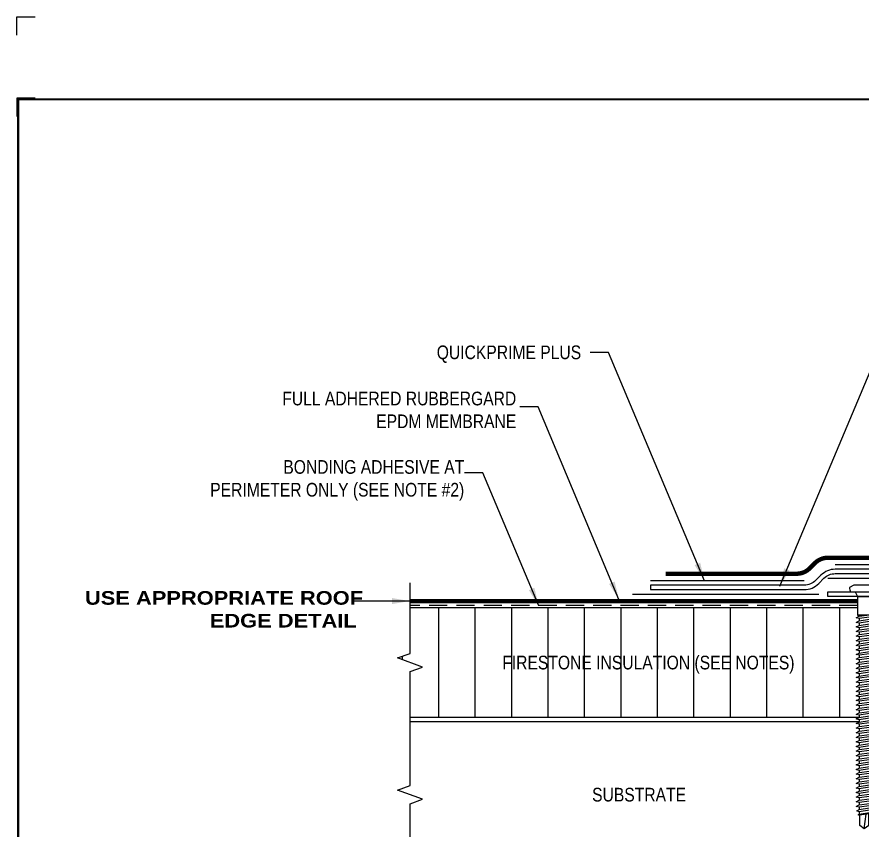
# Model space of a CAD drawing. Header units: inches. Extents: x 233.4 to 253.5, y -246.5 to -229.7.
# Drawn here: x 233.45 to 245.04, y -240.87 to -229.71 of the extents above; entities that cross this region are included whole.
import ezdxf
from ezdxf.enums import TextEntityAlignment as Align

# ---------------------------------------------------------------- set-up
doc = ezdxf.new("R2010")
doc.units = ezdxf.units.IN
doc.header["$MEASUREMENT"] = 0
doc.linetypes.add('HIDDEN', pattern=[0.375, 0.25, -0.125])
doc.layers.get('0').update_dxf_attribs({"linetype": 'CONTINUOUS'})
doc.layers.get('DEFPOINTS').update_dxf_attribs({"linetype": 'CONTINUOUS'})
for name, color, linetype in [('FSBP-ACCESSORY-FIRESTONE', 7, 'CONTINUOUS'), ('FSBP-ADHESIVE', 1, 'HIDDEN'), ('FSBP-ANNO-NOTE', 7, 'CONTINUOUS'), ('FSBP-INSULATION', 7, 'CONTINUOUS'), ('FSBP-MEMBRANE', 7, 'CONTINUOUS'), ('FSBP-SUBSTRATE-GENERIC', 9, 'CONTINUOUS'), ('FSBP-TTLB-BORDER', 7, 'CONTINUOUS'), ('FSBP-TTLB-TEXT', 7, 'CONTINUOUS')]:
    doc.layers.add(name, color=color, linetype=linetype)
doc.styles.add('FSBP_ARIAL', font='arial.ttf')
doc.styles.add('FSBP_ARIAL_BOLD', font='')
doc.styles.add('FSBP_ARIAL_NAR', font='ARIALN.TTF')
doc.styles.get('FSBP_ARIAL_BOLD').set_extended_font_data('Arial Black')
doc.linetypes.add('ZIGZAG', pattern='A,0.0001,-0.2,[131,ltypeshp.shx,S=0.2,R=0,X=-0.2,Y=0],-0.4,[131,ltypeshp.shx,S=0.2,R=180,X=0.2,Y=0],-0.2', length=0.8001)
doc.dimstyles.new('FSBP-LEADER', dxfattribs={"dimtxt": 0.1875, "dimasz": 0.25, "dimexe": 0.0625, "dimexo": 0.125, "dimgap": 0.125, "dimtad": 0, "dimtih": 1, "dimtoh": 1, "dimdec": 4, "dimzin": 0, "dimdsep": 46, "dimlunit": 4, "dimtxsty": 'FSBP_ARIAL_NAR', "dimcen": 0.09375, "dimclrd": 256, "dimclre": 256, "dimclrt": 256, "dimadec": 0, "dimazin": 0, "dimtfac": 1, "dimtdec": 4, "dimtofl": 0, "dimtmove": 0, "dimatfit": 3, "dimfxl": 1, "dimtolj": 1, "dimtzin": 0, "dimlwd": -1, "dimlwe": -1, "dimarcsym": 0})

# ---------------------------------------------------------------- blocks, each defined once
blk = doc.blocks.new('TTLB-EPDM_1')
at = {"layer": 'DEFPOINTS', "linetype": 'Continuous', "ltscale": 1.75}
blk.add_lwpolyline([(-0.015625, 13.88083333333333), (-0.015625, 14.13083333333333), (0.234375, 14.13083333333333)], dxfattribs=at)
at = {"layer": 'DEFPOINTS', "color": 1}
blk.add_lwpolyline([(0.234375, 13.015625), (-0.015625, 13.015625), (-0.015625, 12.765625)], dxfattribs=at)
at = {"layer": 'FSBP-TTLB-BORDER', "const_width": 0.03125}
blk.add_lwpolyline([(20, 0), (20, 13), (0, 13), (0, 0)], dxfattribs=at)
at = {"layer": 'FSBP-TTLB-TEXT'}
for tag, height, style, p in [('MAXIMUM_WARRANTY', 0.1875, 'FSBP_ARIAL_BOLD', (18.03987100774941, 0.2240244307510579)), ('ACCPT_SYSTEMS', 0.21875, 'FSBP_ARIAL', (12.49438170418193, -1.125))]:
    blk.add_attdef(tag, text='', height=height, dxfattribs=dict(at, style=style)).set_placement(p, align=Align.MIDDLE_LEFT)
for tag, height, style, p in [('DETAIL_DESCP_LINE_1', 0.21875, 'FSBP_ARIAL_BOLD', (10.33118450231211, -0.3736318192489421)), ('ISSUE_REV_DATE', 0.21875, 'FSBP_ARIAL', (16.84069633627263, -0.7282559425942452)), ('DETAIL_NUMBER', 0.4375, 'FSBP_ARIAL', (18.91941590748775, -0.8931630692489421))]:
    blk.add_attdef(tag, text='', height=height, dxfattribs=dict(at, style=style)).set_placement(p, align=Align.MIDDLE_CENTER)
blk = doc.blocks.new('FSBP_AP_FASTENER_01')
at = {"layer": 'FSBP-ACCESSORY-FIRESTONE'}
for p, q in [((-0.125, 0.04849224421338505), (-0.09375, -0.01400775578661495)), ((0.09375, -0.01400775578661495), (0.125, 0.04849224421338505)), ((-0.09375, -0.01400775578661495), (-0.09375, -0.264007755786615)), ((-0.09375, -0.01400775578661495), (0.09375, -0.01400775578661495)), ((0.09375, -0.01400775578661495), (0.09375, -0.264007755786615)), ((-0.09375, -0.264007755786615), (-0.0703125, -0.2840970415008996)), ((-0.0703125, -0.3156643085181585), (-0.0703125, -0.3472315755354103)), ((0.0703125, -0.2955750228038667), (0.0703125, -0.3271422898211327)), ((-0.0703125, -0.3787988425526763), (-0.0703125, -0.410366109569928)), ((-0.0703125, -0.4419333765871798), (-0.0703125, -0.4735006436044458)), ((0.0703125, -0.3587095568383845), (0.0703125, -0.3902768238556433)), ((0.0703125, -0.4218440908729022), (0.0703125, -0.453411357890154)), ((-0.0703125, -0.5050679106216975), (-0.0703125, -0.5366351776389564)), ((-0.0703125, -0.5682024446562153), (-0.0703125, -0.599769711673467)), ((0.0703125, -0.4849786249074128), (0.0703125, -0.5165458919246717)), ((0.0703125, -0.5481131589419235), (0.0703125, -0.5796804259591894)), ((-0.0703125, -0.631336978690733), (-0.0703125, -0.6629042457079848)), ((-0.0703125, -0.6944715127252366), (-0.0703125, -0.7260387797425025)), ((0.0703125, -0.6112476929764412), (0.0703125, -0.6428149599937001)), ((0.0703125, -0.674382227010959), (0.0703125, -0.7059494940282107)), ((-0.0703125, -0.7576060467597543), (-0.0703125, -0.7891733137770132)), ((0.0703125, -0.7375167610454696), (0.0703125, -0.7690840280627285)), ((0.0703125, -0.8006512950799802), (0.0703125, -0.8322185620972462)), ((-0.0703125, -0.820740580794272), (-0.0703125, -0.8523078478115238)), ((-0.0703125, -0.8838751148287898), (-0.0703125, -0.9154423818460415)), ((0.0703125, -0.863785829114498), (0.0703125, -0.8953530961317568)), ((0.0703125, -0.9269203631490157), (0.0703125, -0.9584876301662675)), ((-0.0703125, -0.9470096488632933), (-0.0703125, -0.9785769158805593)), ((-0.0703125, -1.010144182897811), (-0.0703125, -1.04171144991507)), ((0.0703125, -0.9900548971835264), (0.0703125, -1.021622164200785)), ((-0.0703125, -1.073278716932329), (-0.0703125, -1.104845983949581)), ((-0.0703125, -1.136413250966847), (-0.0703125, -1.167980517984098)), ((0.0703125, -1.053189431218037), (0.0703125, -1.084756698235303)), ((0.0703125, -1.116323965252555), (0.0703125, -1.147891232269814)), ((-0.0703125, -1.19954778500135), (-0.0703125, -1.231115052018616)), ((-0.0703125, -1.262682319035868), (-0.0703125, -1.294249586053127)), ((0.0703125, -1.179458499287072), (0.0703125, -1.211025766304324)), ((0.0703125, -1.242593033321583), (0.0703125, -1.274160300338842)), ((-0.0703125, -1.325816853070386), (-0.0703125, -1.357384120087637)), ((-0.0703125, -1.388951387104903), (-0.0703125, -1.420518654122155)), ((0.0703125, -1.305727567356094), (0.0703125, -1.33729483437336)), ((0.0703125, -1.368862101390611), (0.0703125, -1.40042936840787)), ((-0.0703125, -1.452085921139407), (-0.0703125, -1.483653188156673)), ((0.0703125, -1.431996635425129), (0.0703125, -1.463563902442381)), ((0.0703125, -1.49513116945964), (0.0703125, -1.526698436476899)), ((-0.0703125, -1.515220455173925), (-0.0703125, -1.546787722191183)), ((-0.0703125, -1.578354989208442), (-0.0703125, -1.609922256225694)), ((0.0703125, -1.558265703494151), (0.0703125, -1.589832970511416)), ((0.0703125, -1.621400237528668), (0.0703125, -1.652967504545927)), ((-0.0703125, -1.64148952324296), (-0.0703125, -1.673056790260212)), ((-0.0703125, -1.704624057277464), (-0.0703125, -1.73619132429473)), ((0.0703125, -1.684534771563186), (0.0703125, -1.716102038580438)), ((-0.0703125, -1.767758591311981), (-0.0703125, -1.79932585832924)), ((-0.0703125, -1.830893125346499), (-0.0703125, -1.862460392363751)), ((0.0703125, -1.747669305597697), (0.0703125, -1.779236572614955)), ((0.0703125, -1.810803839632207), (0.0703125, -1.842371106649473)), ((-0.0703125, -1.894027659381017), (-0.0703125, -1.925594926398269)), ((-0.0703125, -1.95716219341552), (-0.0703125, -1.988729460432786)), ((0.0703125, -1.873938373666725), (0.0703125, -1.905505640683984)), ((0.0703125, -1.937072907701243), (0.0703125, -1.968640174718495)), ((-0.0703125, -2.020296727450038), (-0.0703125, -2.051863994467297)), ((-0.0703125, -2.083431261484556), (-0.0703125, -2.114998528501808)), ((0.0703125, -2.000207441735753), (0.0703125, -2.031774708753012)), ((0.0703125, -2.063341975770264), (0.0703125, -2.09490924278753)), ((-0.0703125, -2.146565795519074), (-0.0703125, -2.178133062536325)), ((0.0703125, -2.126476509804782), (0.0703125, -2.158043776822041)), ((0.0703125, -2.189611043839299), (0.0703125, -2.221178310856551)), ((-0.0703125, -2.209700329553577), (-0.0703125, -2.241267596570843)), ((-0.0703125, -2.272834863588095), (-0.0703125, -2.304402130605354)), ((0.0703125, -2.25274557787381), (0.0703125, -2.284312844891069)), ((0.0703125, -2.315880111908321), (0.0703125, -2.347447378925587)), ((-0.0703125, -2.335969397622613), (-0.0703125, -2.367536664639864)), ((-0.0703125, -2.39910393165713), (-0.0703125, -2.430671198674382)), ((0.0703125, -2.379014645942839), (0.0703125, -2.410581912960097)), ((-0.0703125, -2.462238465691634), (-0.0703125, -2.4938057327089)), ((-0.0703125, -2.525372999726152), (-0.0703125, -2.55694026674341)), ((0.0703125, -2.442149179977356), (0.0703125, -2.473716446994608)), ((0.0703125, -2.505283714011867), (0.0703125, -2.536850981029126)), ((-0.0703125, -2.588507533760669), (-0.0703125, -2.620074800777921)), ((-0.0703125, -2.651642067795187), (-0.0703125, -2.683209334812439)), ((0.0703125, -2.568418248046378), (0.0703125, -2.599985515063644)), ((0.0703125, -2.631552782080895), (0.0703125, -2.663120049098154)), ((-0.0703125, -2.714776601829691), (-0.0703125, -2.746343868846957)), ((-0.0703125, -2.777911135864208), (-0.0703125, -2.809478402881467)), ((0.0703125, -2.694687316115413), (0.0703125, -2.726254583132665)), ((0.0703125, -2.757821850149924), (0.0703125, -2.789389117167183)), ((-0.0703125, -2.841045669898726), (-0.0703125, -2.872612936915978)), ((0.0703125, -2.820956384184434), (0.0703125, -2.8525236512017)), ((0.0703125, -2.884090918218952), (0.0703125, -2.915658185236211)), ((-0.0703125, -2.904180203933244), (-0.0703125, -2.935747470950496)), ((-0.0703125, -2.967314737967747), (-0.0703125, -2.998882004985013)), ((-0.0625, -3.154632755786622), (-0.0625, -3.013549567065063)), ((0, -3.201507755786615), (0.02460623630038583, -3.00110581902215)), ((0.0625, -3.154632755786601), (0.0625, -2.995692424207924)), ((0.0703125, -2.94722545225347), (0.0703125, -2.978792719270722)), ((0, -3.201507755786615), (-0.06250000000001421, -3.154632755786615)), ((0.0625, -3.154632755786615), (0, -3.201507755786615))]:
    blk.add_line(p, q, dxfattribs=at)
blk.add_lwpolyline([(0.1875, 0.04849224421338505, 0.1250000000000271), (0.203125, 0.110992244213385), (0.140625, 0.142242244213385), (-0.140625, 0.142242244213385), (-0.203125, 0.110992244213385, 0.1250000000000271), (-0.1875, 0.04849224421338505)], format="xyb", close=True, dxfattribs=at)
for points in [[(-0.109375, -0.3054610321523867), (-0.0703125, -0.2840970415008996), (0.0703125, -0.264007755786615), (0.109375, -0.2742110321523867), (0.0703125, -0.2955750228038667), (-0.0703125, -0.3156643085181585)], [(-0.109375, -0.3685955661869045), (-0.0703125, -0.3472315755354103), (0.0703125, -0.3271422898211327), (0.109375, -0.3373455661869045), (0.0703125, -0.3587095568383845), (-0.0703125, -0.3787988425526763)], [(-0.109375, -0.431730100221408), (-0.0703125, -0.410366109569928), (0.0703125, -0.3902768238556433), (0.109375, -0.400480100221408), (0.0703125, -0.4218440908729022), (-0.0703125, -0.4419333765871798)], [(-0.109375, -0.4948646342559258), (-0.0703125, -0.4735006436044458), (0.0703125, -0.453411357890154), (0.109375, -0.4636146342559258), (0.0703125, -0.4849786249074128), (-0.0703125, -0.5050679106216975)], [(-0.109375, -0.5579991682904435), (-0.0703125, -0.5366351776389564), (0.0703125, -0.5165458919246717), (0.109375, -0.5267491682904435), (0.0703125, -0.5481131589419235), (-0.0703125, -0.5682024446562153)], [(-0.109375, -0.6211337023249612), (-0.0703125, -0.599769711673467), (0.0703125, -0.5796804259591894), (0.109375, -0.5898837023249612), (0.0703125, -0.6112476929764412), (-0.0703125, -0.631336978690733)], [(-0.109375, -0.6842682363594648), (-0.0703125, -0.6629042457079848), (0.0703125, -0.6428149599937001), (0.109375, -0.6530182363594648), (0.0703125, -0.674382227010959), (-0.0703125, -0.6944715127252366)], [(-0.109375, -0.7474027703939825), (-0.0703125, -0.7260387797425025), (0.0703125, -0.7059494940282107), (0.109375, -0.7161527703939825), (0.0703125, -0.7375167610454696), (-0.0703125, -0.7576060467597543)], [(-0.109375, -0.8105373044285002), (-0.0703125, -0.7891733137770132), (0.0703125, -0.7690840280627285), (0.109375, -0.7792873044285002), (0.0703125, -0.8006512950799802), (-0.0703125, -0.820740580794272)], [(-0.109375, -0.873671838463018), (-0.0703125, -0.8523078478115238), (0.0703125, -0.8322185620972462), (0.109375, -0.842421838463018), (0.0703125, -0.863785829114498), (-0.0703125, -0.8838751148287898)], [(-0.109375, -0.9368063724975215), (-0.0703125, -0.9154423818460415), (0.0703125, -0.8953530961317568), (0.109375, -0.9055563724975215), (0.0703125, -0.9269203631490157), (-0.0703125, -0.9470096488632933)], [(-0.109375, -0.9999409065320393), (-0.0703125, -0.9785769158805593), (0.0703125, -0.9584876301662675), (0.109375, -0.9686909065320393), (0.0703125, -0.9900548971835264), (-0.0703125, -1.010144182897811)], [(-0.109375, -1.063075440566557), (-0.0703125, -1.04171144991507), (0.0703125, -1.021622164200785), (0.109375, -1.031825440566557), (0.0703125, -1.053189431218037), (-0.0703125, -1.073278716932329)], [(-0.109375, -1.126209974601075), (-0.0703125, -1.104845983949581), (0.0703125, -1.084756698235303), (0.109375, -1.094959974601075), (0.0703125, -1.116323965252555), (-0.0703125, -1.136413250966847)], [(-0.109375, -1.189344508635578), (-0.0703125, -1.167980517984098), (0.0703125, -1.147891232269814), (0.109375, -1.158094508635578), (0.0703125, -1.179458499287072), (-0.0703125, -1.19954778500135)], [(-0.109375, -1.252479042670096), (-0.0703125, -1.231115052018616), (0.0703125, -1.211025766304324), (0.109375, -1.221229042670096), (0.0703125, -1.242593033321583), (-0.0703125, -1.262682319035868)], [(-0.109375, -1.315613576704614), (-0.0703125, -1.294249586053127), (0.0703125, -1.274160300338842), (0.109375, -1.284363576704614), (0.0703125, -1.305727567356094), (-0.0703125, -1.325816853070386)], [(-0.109375, -1.378748110739132), (-0.0703125, -1.357384120087637), (0.0703125, -1.33729483437336), (0.109375, -1.347498110739132), (0.0703125, -1.368862101390611), (-0.0703125, -1.388951387104903)], [(-0.109375, -1.441882644773635), (-0.0703125, -1.420518654122155), (0.0703125, -1.40042936840787), (0.109375, -1.410632644773635), (0.0703125, -1.431996635425129), (-0.0703125, -1.452085921139407)], [(-0.109375, -1.505017178808153), (-0.0703125, -1.483653188156673), (0.0703125, -1.463563902442381), (0.109375, -1.473767178808153), (0.0703125, -1.49513116945964), (-0.0703125, -1.515220455173925)], [(-0.109375, -1.568151712842671), (-0.0703125, -1.546787722191183), (0.0703125, -1.526698436476899), (0.109375, -1.536901712842671), (0.0703125, -1.558265703494151), (-0.0703125, -1.578354989208442)], [(-0.109375, -1.631286246877188), (-0.0703125, -1.609922256225694), (0.0703125, -1.589832970511416), (0.109375, -1.600036246877188), (0.0703125, -1.621400237528668), (-0.0703125, -1.64148952324296)], [(-0.109375, -1.694420780911692), (-0.0703125, -1.673056790260212), (0.0703125, -1.652967504545927), (0.109375, -1.663170780911692), (0.0703125, -1.684534771563186), (-0.0703125, -1.704624057277464)], [(-0.109375, -1.75755531494621), (-0.0703125, -1.73619132429473), (0.0703125, -1.716102038580438), (0.109375, -1.72630531494621), (0.0703125, -1.747669305597697), (-0.0703125, -1.767758591311981)], [(-0.109375, -1.820689848980727), (-0.0703125, -1.79932585832924), (0.0703125, -1.779236572614955), (0.109375, -1.789439848980727), (0.0703125, -1.810803839632207), (-0.0703125, -1.830893125346499)], [(-0.109375, -1.883824383015245), (-0.0703125, -1.862460392363751), (0.0703125, -1.842371106649473), (0.109375, -1.852574383015245), (0.0703125, -1.873938373666725), (-0.0703125, -1.894027659381017)], [(-0.109375, -1.946958917049749), (-0.0703125, -1.925594926398269), (0.0703125, -1.905505640683984), (0.109375, -1.915708917049749), (0.0703125, -1.937072907701243), (-0.0703125, -1.95716219341552)], [(-0.109375, -2.010093451084266), (-0.0703125, -1.988729460432786), (0.0703125, -1.968640174718495), (0.109375, -1.978843451084266), (0.0703125, -2.000207441735753), (-0.0703125, -2.020296727450038)], [(-0.109375, -2.073227985118784), (-0.0703125, -2.051863994467297), (0.0703125, -2.031774708753012), (0.109375, -2.041977985118784), (0.0703125, -2.063341975770264), (-0.0703125, -2.083431261484556)], [(-0.109375, -2.136362519153302), (-0.0703125, -2.114998528501808), (0.0703125, -2.09490924278753), (0.109375, -2.105112519153302), (0.0703125, -2.126476509804782), (-0.0703125, -2.146565795519074)], [(-0.109375, -2.199497053187805), (-0.0703125, -2.178133062536325), (0.0703125, -2.158043776822041), (0.109375, -2.168247053187805), (0.0703125, -2.189611043839299), (-0.0703125, -2.209700329553577)], [(-0.109375, -2.262631587222323), (-0.0703125, -2.241267596570843), (0.0703125, -2.221178310856551), (0.109375, -2.231381587222323), (0.0703125, -2.25274557787381), (-0.0703125, -2.272834863588095)], [(-0.109375, -2.325766121256841), (-0.0703125, -2.304402130605354), (0.0703125, -2.284312844891069), (0.109375, -2.294516121256841), (0.0703125, -2.315880111908321), (-0.0703125, -2.335969397622613)], [(-0.109375, -2.388900655291359), (-0.0703125, -2.367536664639864), (0.0703125, -2.347447378925587), (0.109375, -2.357650655291359), (0.0703125, -2.379014645942839), (-0.0703125, -2.39910393165713)], [(-0.109375, -2.452035189325862), (-0.0703125, -2.430671198674382), (0.0703125, -2.410581912960097), (0.109375, -2.420785189325862), (0.0703125, -2.442149179977356), (-0.0703125, -2.462238465691634)], [(-0.109375, -2.51516972336038), (-0.0703125, -2.4938057327089), (0.0703125, -2.473716446994608), (0.109375, -2.48391972336038), (0.0703125, -2.505283714011867), (-0.0703125, -2.525372999726152)], [(-0.109375, -2.578304257394898), (-0.0703125, -2.55694026674341), (0.0703125, -2.536850981029126), (0.109375, -2.547054257394898), (0.0703125, -2.568418248046378), (-0.0703125, -2.588507533760669)], [(-0.109375, -2.641438791429415), (-0.0703125, -2.620074800777921), (0.0703125, -2.599985515063644), (0.109375, -2.610188791429415), (0.0703125, -2.631552782080895), (-0.0703125, -2.651642067795187)], [(-0.109375, -2.704573325463919), (-0.0703125, -2.683209334812439), (0.0703125, -2.663120049098154), (0.109375, -2.673323325463919), (0.0703125, -2.694687316115413), (-0.0703125, -2.714776601829691)], [(-0.109375, -2.767707859498437), (-0.0703125, -2.746343868846957), (0.0703125, -2.726254583132665), (0.109375, -2.736457859498437), (0.0703125, -2.757821850149924), (-0.0703125, -2.777911135864208)], [(-0.109375, -2.830842393532954), (-0.0703125, -2.809478402881467), (0.0703125, -2.789389117167183), (0.109375, -2.799592393532954), (0.0703125, -2.820956384184434), (-0.0703125, -2.841045669898726)], [(-0.109375, -2.893976927567472), (-0.0703125, -2.872612936915978), (0.0703125, -2.8525236512017), (0.109375, -2.862726927567472), (0.0703125, -2.884090918218952), (-0.0703125, -2.904180203933244)], [(-0.099609375, -2.955716372316267), (-0.0703125, -2.935747470950496), (0.0703125, -2.915658185236211), (0.099609375, -2.927256550887698), (0.0703125, -2.94722545225347), (-0.0703125, -2.967314737967747)], [(-0.0849609375, -3.008866455667892), (-0.0703125, -2.998882004985013), (0.0703125, -2.978792719270722), (0.0849609375, -2.984591902096462), (0.0703125, -2.994576352779355), (-0.0703125, -3.014665638493632)]]:
    blk.add_lwpolyline(points, close=True, dxfattribs=at)
blk.add_lwpolyline([(-0.09375, -0.264007755786615), (0.09375, -0.264007755786615)], dxfattribs=at)

msp = doc.modelspace()

# ---------------------------------------------------------------- hatches: boundary and pattern name
at = {"layer": 'FSBP-INSULATION'}
h = msp.add_hatch(dxfattribs=at)
h.set_pattern_fill('LINE', color=256, scale=4, angle=90, style=0)
h.set_pattern_definition([(90, (-64.76596812732186, -123.5798892744493), (-0.5, 3.061515884555943e-17), [])])
h.paths.add_polyline_path([(245.1635180904817, -237.8214958261905), (245.1635180904817, -237.9213677920099), (245.1791430904817, -237.9254491025562), (245.1400805904817, -237.9468130932077), (245.1400805904817, -237.978380360225), (245.1791430904817, -237.9885836365908), (245.1400805904817, -238.0099476272423), (245.1400805904817, -238.0415148942595), (245.1791430904817, -238.0517181706252), (245.1400805904817, -238.0730821612768), (245.1400805904817, -238.104649428294), (245.1791430904817, -238.1148527046598), (245.1400805904817, -238.1362166953112), (245.1400805904817, -238.1677839623285), (245.1791430904817, -238.1779872386943), (245.1400805904817, -238.1993512293458), (245.1400805904817, -238.230918496363), (245.1791430904817, -238.2411217727288), (245.1400805904817, -238.2624857633803), (245.1400805904817, -238.2940530303975), (245.1791430904817, -238.3042563067633), (245.1400805904817, -238.3256202974148), (245.1400805904817, -238.357187564432), (245.1791430904817, -238.3673908407978), (245.1400805904817, -238.3887548314493), (245.1400805904817, -238.4203220984666), (245.1791430904817, -238.4305253748323), (245.1400805904817, -238.4518893654839), (245.1400805904817, -238.4834566325011), (245.1791430904817, -238.4936599088668), (245.1400805904817, -238.5150238995184), (245.1400805904817, -238.5465911665356), (245.1791430904817, -238.5567944429014), (245.1400805904817, -238.5781584335529), (245.1400805904817, -238.6097257005701), (245.1791430904817, -238.6199289769359), (245.1400805904817, -238.6412929675873), (245.1400805904817, -238.6728602346046), (245.1791430904817, -238.6830635109704), (245.1400805904817, -238.7044275016219), (245.1400805904817, -238.7359947686392), (245.1791430904817, -238.7461980450049), (245.1400805904817, -238.7675620356564), (245.1400805904817, -238.7991293026736), (245.1791430904817, -238.8093325790394), (245.1400805904817, -238.8306965696909), (245.1400805904817, -238.8622638367082), (245.1791430904817, -238.8724671130739), (245.1400805904817, -238.8938311037255), (245.1400805904817, -238.9253983707427), (245.1791430904817, -238.9356016471085), (245.1400805904817, -238.9569656377599), (245.1400805904817, -238.9885329047772), (245.1791430904817, -238.998736181143), (245.1400805904817, -239.0201001717945), (245.1400805904817, -239.0516674388117), (245.1791430904817, -239.0618707151775), (245.1400805904817, -239.083234705829), (245.1400805904817, -239.1148019728462), (245.1791430904817, -239.125005249212), (245.1400805904817, -239.1463692398635), (245.1400805904817, -239.1779365068807), (245.1791430904817, -239.1881397832465), (245.1400805904817, -239.209503773898), (245.1400805904817, -239.2410710409153), (245.1791430904817, -239.251274317281), (245.1400805904817, -239.2726383079325), (245.1400805904817, -239.3042055749498), (245.1791430904817, -239.3144088513155), (245.166185073388, -239.3214958261905), (250.4025370635501, -239.3214958261905), (250.40253706355, -238.6964958261905), (250.574254402266, -238.6339958261905), (250.2308197248341, -238.5089958261905), (250.40253706355, -238.4464958261904), (250.4025370635501, -237.8214958261905)])
h.paths.add_polyline_path([(238.8408492115125, -237.8214958261905), (238.8408492115124, -238.4464958261905), (238.6691318727965, -238.5089958261905), (239.0125665502284, -238.6339958261905), (238.8408492115125, -238.6964958261904), (238.8408492115125, -239.3214958261905), (244.9994555904817, -239.3214958261905), (244.9994555904817, -239.2927275936468), (244.9603930904816, -239.282524317281), (244.9994555904817, -239.2611603266295), (244.9994555904817, -239.2295930596123), (244.9603930904817, -239.2193897832465), (244.9994555904817, -239.198025792595), (244.9994555904817, -239.1664585255778), (244.9603930904817, -239.156255249212), (244.9994555904817, -239.1348912585605), (244.9994555904817, -239.1033239915432), (244.9603930904817, -239.0931207151775), (244.9994555904817, -239.071756724526), (244.9994555904817, -239.0401894575087), (244.9603930904817, -239.029986181143), (244.9994555904817, -239.0086221904915), (244.9994555904817, -238.9770549234743), (244.9603930904817, -238.9668516471085), (244.9994555904817, -238.945487656457), (244.9994555904817, -238.9139203894397), (244.9603930904817, -238.9037171130739), (244.9994555904817, -238.8823531224224), (244.9994555904817, -238.8507858554052), (244.9603930904817, -238.8405825790394), (244.9994555904817, -238.8192185883879), (244.9994555904817, -238.7876513213707), (244.9603930904817, -238.7774480450049), (244.9994555904817, -238.7560840543534), (244.9994555904817, -238.7245167873361), (244.9603930904816, -238.7143135109704), (244.9994555904817, -238.6929495203189), (244.9994555904817, -238.6613822533017), (244.9603930904817, -238.6511789769359), (244.9994555904817, -238.6298149862844), (244.9994555904817, -238.5982477192671), (244.9603930904817, -238.5880444429014), (244.9994555904817, -238.5666804522499), (244.9994555904817, -238.5351131852326), (244.9603930904817, -238.5249099088668), (244.9994555904817, -238.5035459182154), (244.9994555904817, -238.4719786511981), (244.9603930904817, -238.4617753748323), (244.9994555904817, -238.4404113841808), (244.9994555904817, -238.4088441171636), (244.9603930904817, -238.3986408407978), (244.9994555904817, -238.3772768501464), (244.9994555904817, -238.3457095831291), (244.9603930904817, -238.3355063067633), (244.9994555904817, -238.3141423161118), (244.9994555904817, -238.2825750490946), (244.9603930904817, -238.2723717727288), (244.9994555904817, -238.2510077820773), (244.9994555904817, -238.2194405150601), (244.9603930904817, -238.2092372386943), (244.9994555904817, -238.1878732480428), (244.9994555904817, -238.1563059810256), (244.9603930904817, -238.1461027046598), (244.9994555904817, -238.1247387140082), (244.9994555904817, -238.093171446991), (244.9603930904817, -238.0829681706252), (244.9994555904817, -238.0616041799738), (244.9994555904817, -238.0300369129565), (244.9603930904816, -238.0198336365908), (244.9994555904817, -237.9984696459392), (244.9994555904817, -237.966902378922), (244.9603930904817, -237.9566991025562), (244.9994555904817, -237.9353351119047), (244.9760180904817, -237.9152458261905), (244.9760180904817, -237.8214958261905)])
h.paths.add_polyline_path([(240.042406605231, -238.7818577804879), (244.1751444974547, -238.7818577804879), (244.1751444974547, -238.4129329851264), (240.042406605231, -238.4129329851264)], flags=24)

# ---------------------------------------------------------------- linework, layer by layer
at = {"layer": 'FSBP-ACCESSORY-FIRESTONE'}
msp.add_lwpolyline([(245.5697680904817, -237.6027458261905), (245.5697680904817, -237.6652458261905), (244.5697680904817, -237.6652458261905), (244.5697680904817, -237.6027458261905)], close=True, dxfattribs=at)
at = {"layer": 'FSBP-ADHESIVE', "linetype": 'ZIGZAG', "ltscale": 0.17}
for p, q in [((244.6733214810749, -237.2277458261905), (245.4662146998884, -237.2277458261905)), ((244.5697680904817, -237.4152458261905), (245.5697680904817, -237.4152458261905)), ((242.1388628265764, -237.4464958261905), (244.2474646998884, -237.4464958261905)), ((241.8888628265764, -237.6339958261905), (244.4447680904817, -237.6339958261905))]:
    msp.add_line(p, q, dxfattribs=at)
at = {"layer": 'FSBP-ADHESIVE', "linetype": 'HIDDEN'}
msp.add_line((244.9760180904817, -237.7890885790501), (238.8408492115125, -237.7890885790501), dxfattribs=at)
at = {"layer": 'FSBP-INSULATION', "linetype": 'Continuous'}
msp.add_lwpolyline([(238.8408492115125, -239.3214958261905), (238.8408492115125, -238.6964958261905), (239.0125665502284, -238.6339958261905), (238.6691318727966, -238.5089958261905), (238.8408492115125, -238.4464958261905), (238.8408492115125, -237.4777458261905)], dxfattribs=at)
at = {"layer": 'FSBP-INSULATION'}
for points in [[(244.9760180904817, -237.8214958261905), (238.8408492115125, -237.8214958261905)], [(238.8408492115125, -239.3214958261905), (244.9994555904817, -239.3214958261905)]]:
    msp.add_lwpolyline(points, dxfattribs=at)
at = {"layer": 'FSBP-MEMBRANE', "const_width": 0.06}
msp.add_lwpolyline([(242.3443833092884, -237.3527458261905), (242.527111597807, -237.3527458261905), (244.1439113092951, -237.3527458261905, 0.1989123673797007), (244.3206880045918, -237.2795225214871), (244.392991395185, -237.2072191308939, -0.198912367379665), (244.5697680904817, -237.1339958261905), (245.5697680904815, -237.1339958261905, -0.1989123673796589), (245.7465447857782, -237.2072191308938), (245.8188481763715, -237.2795225214871, 0.1989123673796589), (245.9956248716682, -237.3527458261905), (247.7935665732003, -237.3527458261905, -0.198912367379665), (248.1471199637935, -237.4991924355973), (248.22922674498, -237.5812992167837, 0.1989123673796798), (248.5827801355733, -237.7277458261905), (250.4025370635501, -237.7277458261905)], format="xyb", dxfattribs=at)
at = {"layer": 'FSBP-MEMBRANE'}
msp.add_lwpolyline([(242.1388628265764, -237.5102458261905), (242.1388628265764, -237.5702458261905), (244.2474646998884, -237.5702458261904, 0.1989123673796767), (244.4454545986206, -237.4882357249227), (244.5177579892139, -237.4159323343294, -0.1989123673796678), (244.6733214810749, -237.3514958261904), (245.0697680904817, -237.3514958261904), (245.4662146998884, -237.3514958261904, -0.1989123673796678), (245.6217781917495, -237.4159323343294), (245.6940815823426, -237.4882357249227, 0.1989123673796767), (245.8920714810749, -237.5702458261904), (248.0006733543868, -237.5702458261905), (248.0006733543868, -237.5102458261904), (245.8920714810749, -237.5102458261904, -0.1989123673796935), (245.7365079892137, -237.4458093180515), (245.6642045986206, -237.3735059274582, 0.1989123673796673), (245.4662146998884, -237.2914958261904), (245.0697680904817, -237.2914958261904), (244.6733214810749, -237.2914958261904, 0.198912367379658), (244.4753315823427, -237.3735059274582), (244.4030281917495, -237.4458093180515, -0.1989123673796818), (244.2474646998884, -237.5102458261904)], format="xyb", close=True, dxfattribs=at)
msp.add_lwpolyline([(238.8408492115125, -237.7277458261905, 0.06, 0.06, 0), (241.3293396251681, -237.7277458261905, 0.06, 0.06, 0), (244.9760180904817, -237.7277458261905, 0, 0, 0)], format="xyseb", dxfattribs=at)
at = {"layer": 'FSBP-SUBSTRATE-GENERIC'}
msp.add_line((240.4044494755347, -239.3839958261905), (240.4044494755347, -239.3839958261905), dxfattribs=at)
for points in [[(238.8408492115125, -241.6339958261905), (238.8408492115125, -240.5089958261905), (239.0125665502284, -240.4464958261905), (238.6691318727966, -240.3214958261905), (238.8408492115125, -240.2589958261905), (238.8408492115125, -239.3214958261905)], [(244.9994555904817, -239.3839958261905), (238.8408492115125, -239.3839958261905)]]:
    msp.add_lwpolyline(points, dxfattribs=at)

# ---------------------------------------------------------------- block references
msp.add_blockref('TTLB-EPDM_1', (233.4627011304548, -243.8440378368974))
at = {"layer": 'FSBP-ACCESSORY-FIRESTONE'}
msp.add_blockref('FSBP_AP_FASTENER_01', (245.0697680904817, -237.6512380704038), dxfattribs=at)

# ---------------------------------------------------------------- texts
at = {"layer": 'FSBP-ANNO-NOTE', "style": 'FSBP_ARIAL_NAR'}
msp.add_text('QUICKPRIME PLUS', height=0.1875, dxfattribs=at).set_placement((241.1867508740727, -234.3153037593489), align=Align.MIDDLE_RIGHT)
for s, p in [('FIRESTONE INSULATION (SEE NOTES)', (242.1087755513428, -238.5714958261905)), ('SUBSTRATE', (241.9814181033249, -240.3839958261905))]:
    msp.add_text(s, height=0.1875, dxfattribs=at).set_placement(p, align=Align.MIDDLE_CENTER)
at = {"layer": 'FSBP-ANNO-NOTE', "char_height": 0.1875}
for s, width, heights, insert, attachment_point, style in [('FULL ADHERED RUBBERGARD EPDM MEMBRANE', 3.685308850159345, [0.5849446624599784], (240.2964551963378, -234.855169091159), 3, 'FSBP_ARIAL_NAR'), ('BONDING ADHESIVE AT PERIMETER ONLY (SEE NOTE #2)', 3.685308850159345, [0.5849446624599784], (239.5831486734824, -235.7939744457562), 3, 'FSBP_ARIAL_NAR'), ('\\pi0.61375;USE APPROPRIATE ROOF \\P\\pi2.3256;EDGE DETAIL', 4.249410572331811, [0.5973815024353861], (233.7672148028396, -237.5905398136147), 1, 'FSBP_ARIAL_BOLD')]:
    msp.add_mtext_dynamic_manual_height_columns(s, width=width, gutter_width=2.5, heights=heights, dxfattribs=dict(at, insert=insert, attachment_point=attachment_point, style=style))

# ---------------------------------------------------------------- leaders
at = {"layer": 'FSBP-ANNO-NOTE'}
for points in [[(242.8785077114584, -237.44914856098), (241.5617508740727, -234.3153037593489), (241.3117508740727, -234.3153037593489)], [(243.9121032794529, -237.5241989641433), (245.2603942666672, -234.3153037593489), (245.5103942666672, -234.3153037593489)], [(241.7050731352961, -237.7069111240144), (240.5951411573942, -235.0653037593489), (240.3451411573942, -235.0653037593489)], [(240.604112696157, -237.7921872483124), (239.8374904386949, -235.9676475093488), (239.5874904386949, -235.9676475093488)], [(238.8408492115125, -237.7277458261905), (238.0605535840371, -237.7277458261905)]]:
    msp.add_leader(points, dimstyle='FSBP-LEADER', dxfattribs=at)

doc.saveas('drawing.dxf')
